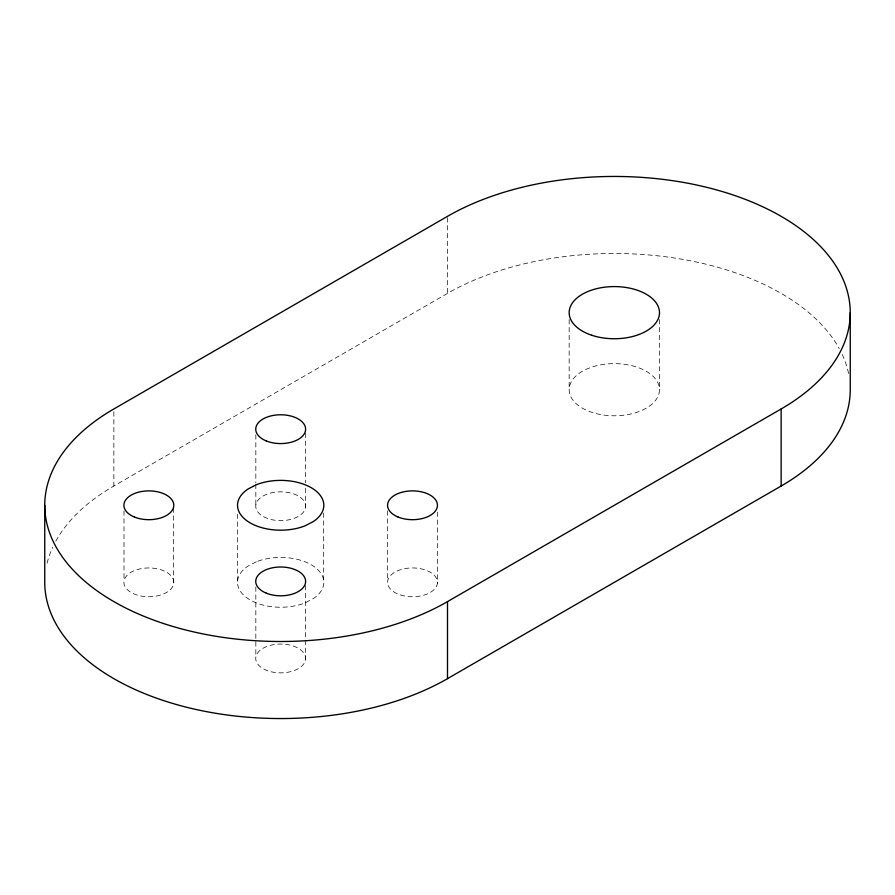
<?xml version="1.0" encoding="UTF-8"?>
<svg xmlns="http://www.w3.org/2000/svg" width="895" height="895" viewBox="0 0 895 895"><rect width="100%" height="100%" fill="white"/><g stroke="black" fill="none" stroke-linecap="round" stroke-linejoin="round"><path stroke-width="0.67" stroke-dasharray="4.47 3.36" d="M55.758 541.229A235.922 136.208 0 0 1 113.855 486.03L447.5 293.392A235.922 136.208 0 0 1 839.241 348.591M659.492 319.537L659.492 389.717A45.164 26.078 0 0 1 591.74 412.293A45.164 26.078 0 0 1 591.74 367.129A45.164 26.078 0 0 1 659.492 389.717M569.164 319.537L569.164 389.717M447.5 217.72L447.5 293.392M437.353 512.097L437.353 583.641A24.937 14.398 0 0 1 398.141 594.112A24.937 14.398 0 0 1 402.045 569.276A24.937 14.398 0 0 1 437.353 583.641M387.669 510.866L387.669 581.045M323.688 513.003L323.688 580.43M305.519 433.225L305.519 482.763M305.519 488.267L305.519 507.532A24.937 14.398 0 0 1 266.307 517.992A24.937 14.398 0 0 1 270.212 493.156A24.937 14.398 0 0 1 305.519 507.532M305.519 585.453L305.519 659.76A24.937 14.398 0 0 1 266.307 670.221A24.937 14.398 0 0 1 270.212 645.384A24.937 14.398 0 0 1 305.519 659.76M255.836 434.757L255.836 482.908M255.836 484.284L255.836 504.925M255.836 586.986L255.836 657.154M237.667 514.077L237.667 584.256M173.675 507.968L173.675 583.641A24.937 14.398 0 0 1 134.474 594.112A24.937 14.398 0 0 1 138.378 569.276A24.937 14.398 0 0 1 173.675 583.641M124.002 510.866L124.002 581.045M113.855 411.722L113.855 486.03M842.206 354.454A235.922 136.208 0 0 1 849.064 376.045M47.088 563.201A235.922 136.208 0 0 1 52.794 547.091M256.294 561.791L247.915 566.132A43.139 24.903 0 0 0 248.564 598.979A43.139 24.903 0 0 0 305.05 602.894L313.429 598.554A43.139 24.903 0 0 0 312.78 565.707A43.139 24.903 0 0 0 256.294 561.791"/><path stroke-width="1.34" d="M447.5 601.608L781.145 408.97A235.922 136.208 0 0 0 781.145 216.344A235.922 136.208 0 0 0 447.5 216.344L113.855 408.97A235.922 136.208 0 0 0 113.855 601.608A235.922 136.208 0 0 0 447.5 601.608L447.5 678.656A235.922 136.208 0 0 1 190.389 708.18A235.922 136.208 0 0 1 44.75 582.343L44.75 505.283M447.5 678.656L781.145 486.03A235.922 136.208 0 0 0 850.25 389.717L850.25 312.657M781.145 408.97L781.145 486.03M252.826 486.5L247.915 489.084A43.139 24.903 0 0 0 248.564 521.919A43.139 24.903 0 0 0 305.05 525.835L313.429 521.494A43.139 24.903 0 0 0 312.78 488.648A43.139 24.903 0 0 0 256.294 484.743L252.826 486.5M591.74 335.245A45.164 26.078 0 0 0 659.492 312.657A45.164 26.078 0 0 0 591.74 290.081A45.164 26.078 0 0 0 591.74 335.245M134.474 517.053A24.937 14.398 0 0 0 173.675 506.592A24.937 14.398 0 0 0 138.378 492.216A24.937 14.398 0 0 0 134.474 517.053M266.307 593.172A24.937 14.398 0 0 0 305.519 582.701A24.937 14.398 0 0 0 270.212 568.336A24.937 14.398 0 0 0 266.307 593.172M266.307 440.944A24.937 14.398 0 0 0 305.519 430.473A24.937 14.398 0 0 0 270.212 416.108A24.937 14.398 0 0 0 266.307 440.944M398.141 517.053A24.937 14.398 0 0 0 437.353 506.592A24.937 14.398 0 0 0 402.045 492.216A24.937 14.398 0 0 0 398.141 517.053"/></g></svg>
